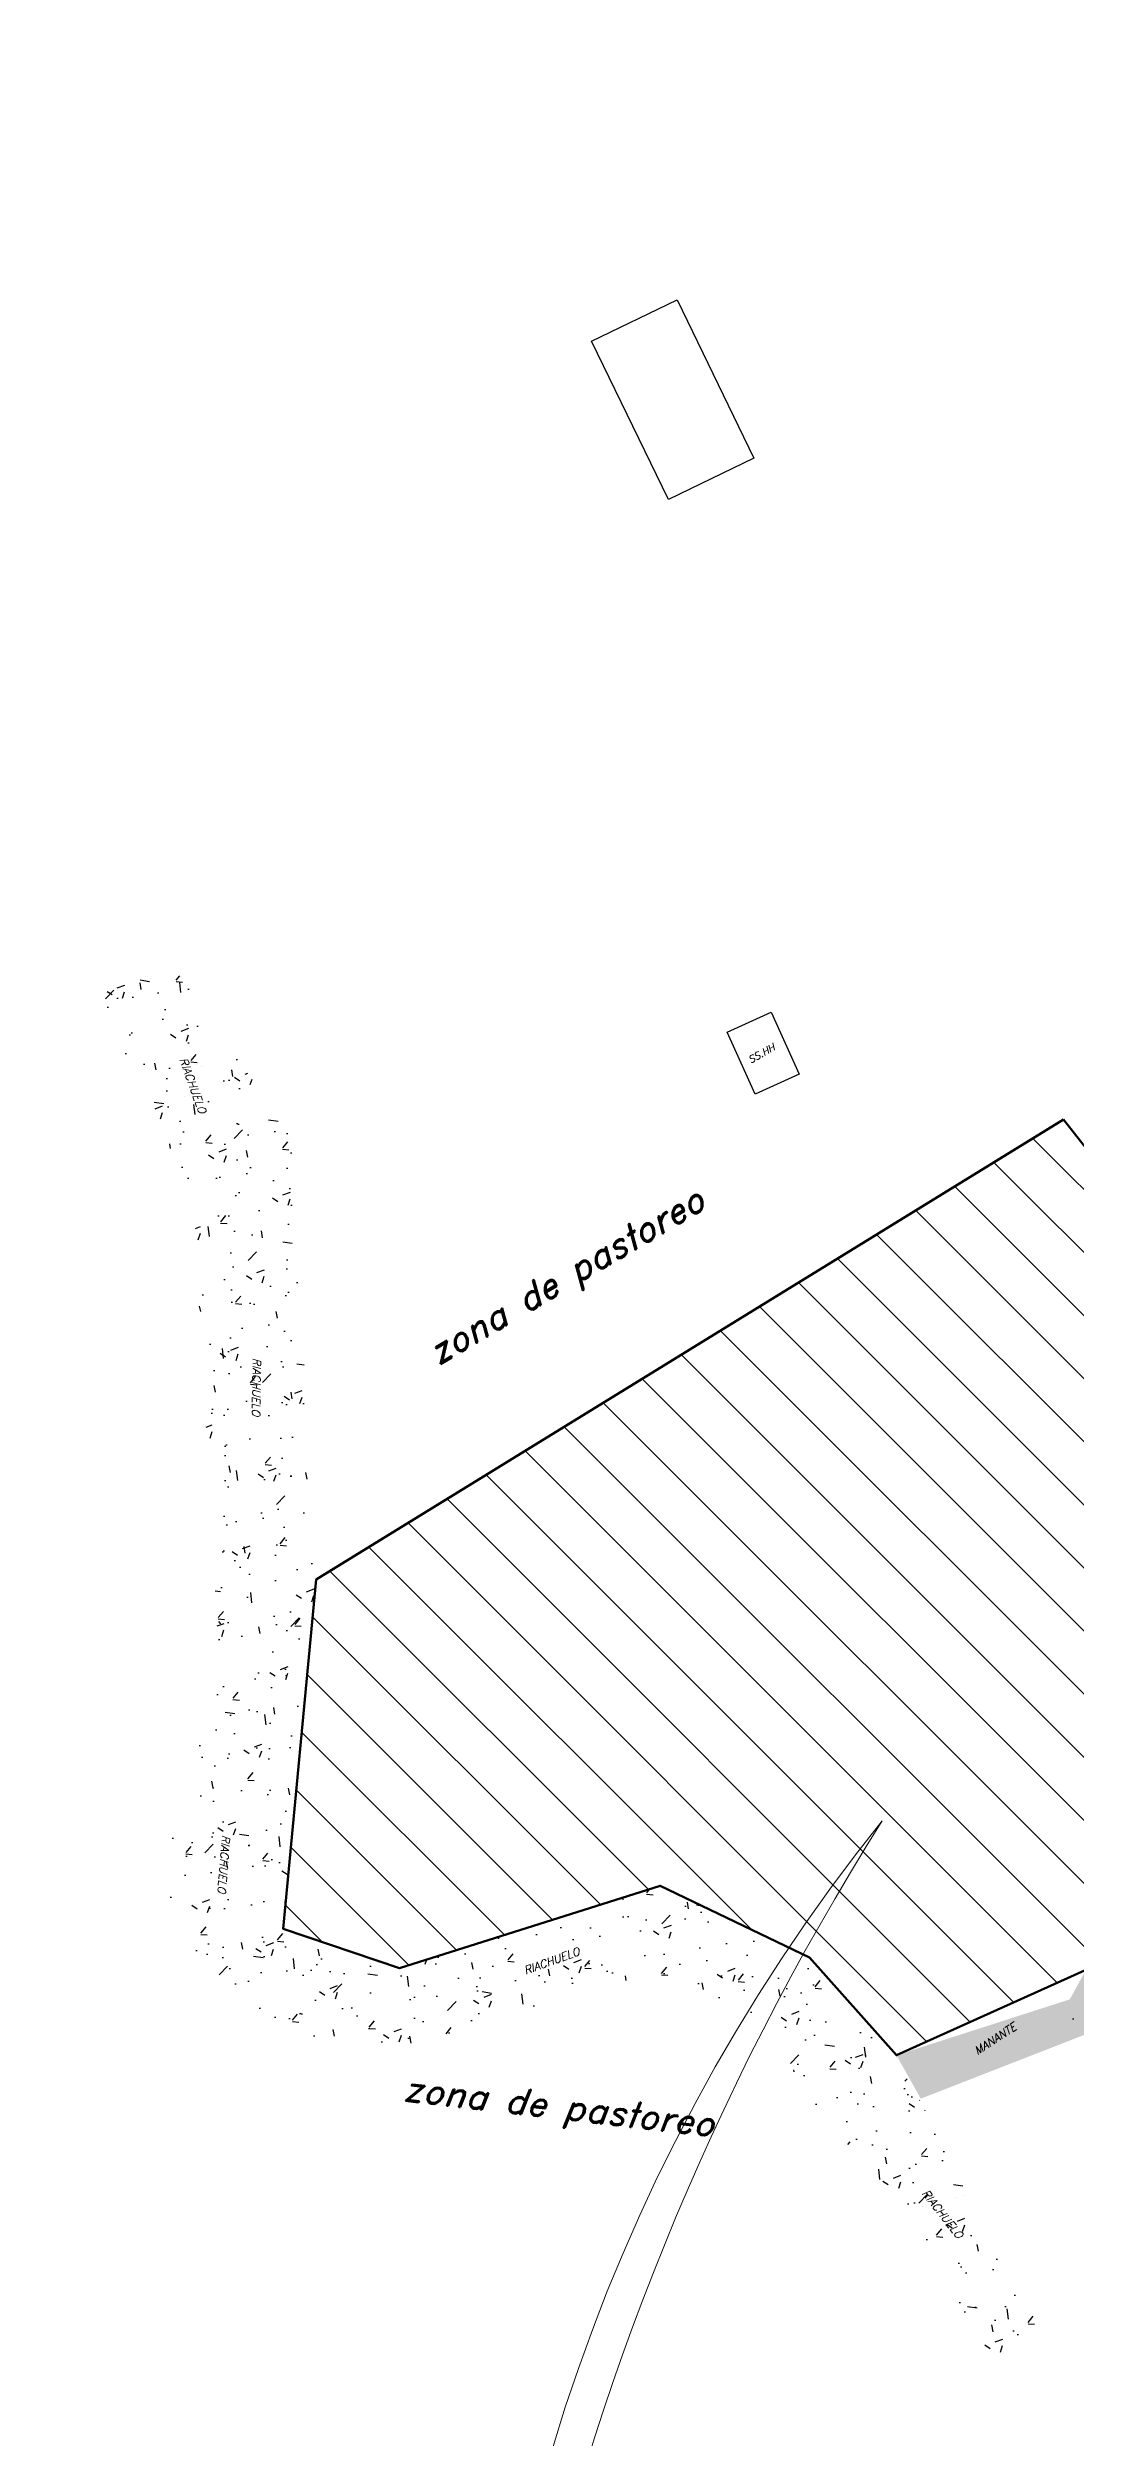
# Model space of a CAD drawing. Header units: metres. Extents: x 766932 to 768173, y 8405668 to 8406206.
# Drawn here: x 768146.19 to 768149.27, y 8406191.74 to 8406198.92 of the extents above; entities that cross this region are included whole.
import ezdxf
from ezdxf.enums import TextEntityAlignment as Align

# ---------------------------------------------------------------- set-up
doc = ezdxf.new("R2010")
doc.units = ezdxf.units.M
doc.linetypes.add('HIDDEN', pattern=[0.375, 0.25, -0.125])
doc.layers.add('1.1AGUA CALIENTE', color=1, linetype='Continuous', lineweight=40)
doc.layers.add('COTA', color=1, linetype='Continuous', lineweight=9)
doc.layers.add('Capa1', color=7, linetype='HIDDEN')
doc.layers.add('NOMBRE', color=40, linetype='Continuous')
doc.layers.add('PERIMETRO', color=7, linetype='Continuous', lineweight=50, true_color=0xf7788b)
doc.styles.add('ambiente', font='romand.shx', dxfattribs={"oblique": 15})
pattern_1 = [(50, (735791.402, 8051565.52), (7.68591572, -0.67243017), [0.80367188, -8.84039063]), (355, (735791.402, 8051565.52), (-1.48683184, 8.06021066), [0.6429375, -7.07233714]), (100.4514447, (735792.0425, 8051565.464), (6.19908386, 7.38778016), [0.683016, -7.5131822]), (46.1842, (735791.402, 8051567.663), (11.43614704, -1.7736607), [1.2055078, -13.26058594]), (96.6355576, (735792.355, 8051567.516), (10.0154869, 10.43828963), [1.0245244, -11.26978347]), (351.184151, (735791.402, 8051567.663), (10.0154869, 10.43828963), [0.96440486, -10.60845744]), (21, (735792.4735, 8051567.1275), (6.39623213, -4.31431305), [0.80367188, -8.84039063]), (326, (735792.4735, 8051567.1275), (2.60727307, 7.77042982), [0.6429375, -7.0723125]), (71.451445, (735793.0066, 8051566.768), (9.00350519, 3.45611681), [0.683016, -7.51316924]), (37.5, (735791.402, 8051565.5202), (0.13030045, 3.567165702), [0, -6.9865875, 0, -7.17946875, 0, -7.09910156]), (7.5, (735791.402, 8051565.52), (2.818954512, 4.226368), [0, -4.09336875, 0, -6.825853125, 0, -2.705695312]), (327.5, (735789.0124, 8051565.5202), (5.720228234, -0.241681387), [0, -2.67890625, 0, -8.3581875, 0, -11.090671875]), (317.5, (735787.941, 8051565.52), (6.24919984, 1.07268009), [0, -3.482578125, 0, -5.55069375, 0, -7.875984375])]

msp = doc.modelspace()

# ---------------------------------------------------------------- hatches: boundary and pattern name
h = msp.add_hatch()
h.set_pattern_fill('AR-CONC', color=94, scale=0.001266)
h.set_pattern_definition([(50, (735791.40198, 8051565.52019), (0.2305774717, -0.02017290514), [0.02411015625, -0.26521171875]), (355, (735791.40198, 8051565.52019), (-0.04460495524, 0.24180631976), [0.019288125, -0.21217011434]), (100.4514447, (735791.4212, 8051565.5185), (0.18597251585, 0.22163340476), [0.02049047989, -0.22539546582]), (46.1842, (735791.40198, 8051565.58448), (0.34308441113, -0.0532098213), [0.03616523438, -0.39781757813]), (96.63555761, (735791.43058, 8051565.58005), (0.30046460716, 0.31314868894), [0.0307357324, -0.33809350408]), (351.18415117, (735791.402, 8051565.58448), (0.30046460718, 0.31314868893), [0.02893214582, -0.3182537232]), (21, (735791.43413, 8051565.5684), (0.19188696395, -0.12942939146), [0.02411015625, -0.26521171875]), (326, (735791.43413, 8051565.5684), (0.07821819213, 0.23311289462), [0.019288125, -0.212169375]), (71.451445, (735791.45012, 8051565.55762), (0.27010515565, 0.10368350437), [0.02049047989, -0.22539507728]), (37.5, (735791.401985, 8051565.52019), (0.003909013489, 0.107014971074), [0, -0.209597625, 0, -0.2153840625, 0, -0.212973046875]), (7.5, (735791.40198, 8051565.52019), (0.084568635365, 0.126791040004), [0, -0.1228010625, 0, -0.20477559375, 0, -0.081170859375]), (327.5, (735791.3303, 8051565.52019), (0.171606847008, -0.007250441616), [0, -0.0803671875, 0, -0.250745625, 0, -0.33272015625]), (317.5, (735791.29815, 8051565.52019), (0.18747599519, 0.032180402714), [0, -0.10447734375, 0, -0.1665208125, 0, -0.23627953125])])
h.paths.add_polyline_path([(768146.5537, 8406196.1739), (768146.3354, 8406196.0685), (768146.6254, 8406195.4681), (768146.6812, 8406194.4517), (768146.7046, 8406194.4473), (768146.739, 8406194.4357), (768146.7767, 8406194.4182), (768146.8148, 8406194.396), (768146.8504, 8406194.3699), (768146.875, 8406194.3469), (768146.8903, 8406194.3288), (768146.8985, 8406194.3164), (768146.902, 8406194.3101), (768146.9047, 8406194.3045), (768146.9092, 8406194.2928), (768146.9137, 8406194.2742), (768146.9159, 8406194.2475), (768146.9138, 8406194.2115), (768146.9076, 8406194.1728), (768146.8988, 8406194.1317), (768146.889, 8406194.0885), (768146.8796, 8406194.0435), (768146.8721, 8406193.997), (768146.8681, 8406193.9493), (768146.8684, 8406193.9058), (768146.8715, 8406193.8498), (768146.8766, 8406193.7841), (768146.8829, 8406193.7118), (768146.8896, 8406193.6359), (768146.8959, 8406193.5595), (768146.901, 8406193.4856), (768146.9041, 8406193.4172), (768146.9043, 8406193.3782), (768146.9906, 8406194.2918, -0.386108), (768146.9678, 8406194.317, -0.397234), (768146.9916, 8406194.3423), (768146.9192, 8406195.6493)])
h.paths.add_polyline_path([(768146.8896, 8406193.6359), (768146.8829, 8406193.7118), (768146.8766, 8406193.7841), (768146.8715, 8406193.8498), (768146.8684, 8406193.9058), (768146.8681, 8406193.9493), (768146.8721, 8406193.997), (768146.8796, 8406194.0435), (768146.889, 8406194.0885), (768146.8988, 8406194.1317), (768146.9076, 8406194.1728), (768146.9138, 8406194.2115), (768146.9159, 8406194.2475), (768146.9137, 8406194.2742), (768146.9092, 8406194.2928), (768146.9047, 8406194.3045), (768146.902, 8406194.3101), (768146.8985, 8406194.3164), (768146.8903, 8406194.3288), (768146.875, 8406194.3469), (768146.8504, 8406194.3699), (768146.8148, 8406194.396), (768146.7767, 8406194.4182), (768146.739, 8406194.4357), (768146.7046, 8406194.4473), (768146.6815, 8406194.4517), (768146.6812, 8406194.4517), (768146.7052, 8406194.0165), (768146.5559, 8406193.5738), (768146.5781, 8406193.5324), (768146.613, 8406193.4803), (768146.6534, 8406193.4287), (768146.6971, 8406193.3799), (768146.7416, 8406193.3363), (768146.7845, 8406193.3001), (768146.8235, 8406193.2736), (768146.8503, 8406193.2609), (768146.8671, 8406193.2572), (768146.8763, 8406193.2577), (768146.8804, 8406193.2589), (768146.8834, 8406193.2606), (768146.8888, 8406193.2663), (768146.895, 8406193.28), (768146.9043, 8406193.3782), (768146.9041, 8406193.4172), (768146.901, 8406193.4856), (768146.8959, 8406193.5595)])
h.paths.add_polyline_path([(768146.7425, 8406194.2967), (768146.7425, 8406194.3051), (768146.7509, 8406194.3051), (768146.7509, 8406194.2967)], flags=16)
h.paths.add_polyline_path([(768146.7845, 8406193.3001), (768146.7416, 8406193.3363), (768146.6971, 8406193.3799), (768146.6534, 8406193.4287), (768146.613, 8406193.4803), (768146.5781, 8406193.5324), (768146.5559, 8406193.5738), (768146.5302, 8406193.4979), (768146.574, 8406193.2662), (768146.593, 8406193.2449), (768146.6205, 8406193.214), (768146.6512, 8406193.1803), (768146.6845, 8406193.1451), (768146.7198, 8406193.1096), (768146.7565, 8406193.0753), (768146.794, 8406193.0434), (768146.8318, 8406193.0154), (768146.8691, 8406192.9925), (768146.9103, 8406192.9722), (768146.9507, 8406192.9557), (768146.9904, 8406192.9426), (768147.0297, 8406192.9326), (768147.0688, 8406192.9253), (768147.1077, 8406192.9203), (768147.1466, 8406192.9173), (768147.1857, 8406192.9159), (768147.2229, 8406192.9165), (768147.2564, 8406192.9196), (768147.2877, 8406192.9248), (768147.3177, 8406192.9318), (768147.3476, 8406192.94), (768147.3788, 8406192.9492), (768147.4122, 8406192.9589), (768147.449, 8406192.9687), (768147.4871, 8406192.979), (768147.5368, 8406192.9936), (768147.5948, 8406193.0113), (768147.6576, 8406193.0309), (768147.7221, 8406193.0511), (768147.7848, 8406193.0707), (768147.8425, 8406193.0886), (768147.8918, 8406193.1035), (768147.9294, 8406193.1141), (768147.9519, 8406193.1194), (768147.9779, 8406193.1237), (768148.0012, 8406193.1271), (768148.0234, 8406193.1286), (768148.046, 8406193.1272), (768148.0706, 8406193.122), (768148.0885, 8406193.1154), (768148.1123, 8406193.1044), (768148.141, 8406193.0894), (768148.1733, 8406193.0708), (768148.208, 8406193.049), (768148.2439, 8406193.0246), (768148.2799, 8406192.998), (768148.3147, 8406192.9696), (768148.3473, 8406192.9399), (768148.3759, 8406192.9087), (768148.4057, 8406192.8712), (768148.4359, 8406192.8291), (768148.4659, 8406192.7843), (768148.4951, 8406192.7388), (768148.5074, 8406192.7192), (768148.7956, 8406192.3756), (768149.0148, 8406191.9549), (768149.1647, 8406192.0721), (768148.8103, 8406192.7467), (768148.8018, 8406192.7621), (768148.7868, 8406192.7887), (768148.7778, 8406192.8039), (768148.7671, 8406192.8192), (768148.7567, 8406192.8325), (768148.7469, 8406192.8448), (768148.7379, 8406192.8571), (768148.729, 8406192.8704), (768148.7206, 8406192.8834), (768148.7142, 8406192.8943), (768148.7116, 8406192.9012), (768148.7152, 8406192.9081), (768148.7165, 8406192.9104), (768148.4751, 8406193.1826), (768148.4159, 8406193.2109), (768148.4022, 8406193.2099), (768148.3435, 8406193.2061), (768148.2868, 8406193.203), (768148.237, 8406193.2012), (768148.1992, 8406193.2013), (768148.1784, 8406193.204), (768148.1603, 8406193.2126), (768148.1446, 8406193.2235), (768148.1312, 8406193.2368), (768148.1203, 8406193.2523), (768148.1117, 8406193.2703), (768148.1094, 8406193.2901), (768148.1109, 8406193.3225), (768148.114, 8406193.3554), (768148.026, 8406193.3976), (768147.2435, 8406193.1503), (768146.894, 8406193.2686), (768146.895, 8406193.28), (768146.8888, 8406193.2663), (768146.8834, 8406193.2606), (768146.8804, 8406193.2589), (768146.8763, 8406193.2577), (768146.8671, 8406193.2572), (768146.8503, 8406193.2609), (768146.8235, 8406193.2736)])
h.paths.add_polyline_path([(768148.114, 8406193.3554), (768148.1109, 8406193.3225), (768148.1094, 8406193.2901), (768148.1117, 8406193.2703), (768148.1203, 8406193.2523), (768148.1312, 8406193.2368), (768148.1446, 8406193.2235), (768148.1603, 8406193.2126), (768148.1784, 8406193.204), (768148.1992, 8406193.2013), (768148.237, 8406193.2012), (768148.2868, 8406193.203), (768148.3435, 8406193.2061), (768148.4022, 8406193.2099), (768148.4159, 8406193.2109)], flags=17)
h.paths.add_polyline_path([(768146.8333, 8406194.3239), (768146.9738, 8406194.3239), (768146.9738, 8406194.4208), (768146.8333, 8406194.4208)], flags=24)
h.paths.add_polyline_path([(768146.7352, 8406193.1623), (768146.8757, 8406193.1623), (768146.8757, 8406193.2593), (768146.7352, 8406193.2593)], flags=24)
h.paths.add_polyline_path([(768147.1726, 8406192.9974), (768147.3123, 8406192.9974), (768147.3123, 8406193.0923), (768147.1726, 8406193.0923)], flags=24)
h.paths.add_polyline_path([(768147.9484, 8406193.2435), (768148.0888, 8406193.2435), (768148.0888, 8406193.3404), (768147.9484, 8406193.3404)], flags=24)
h.paths.add_polyline_path([(768148.3414, 8406193.0495), (768148.4818, 8406193.0495), (768148.4818, 8406193.1461), (768148.3414, 8406193.1461)], flags=24)
h.paths.add_polyline_path([(768148.6437, 8406192.7382), (768148.7835, 8406192.7382), (768148.7835, 8406192.8331), (768148.6437, 8406192.8331)], flags=24)
h = msp.add_hatch()
h.set_pattern_fill('AR-CONC', color=94, scale=0.001266)
h.set_pattern_definition([(50, (735787.09604, 8051565.20208), (0.2305774717, -0.02017290514), [0.02411015625, -0.26521171875]), (355, (735787.09604, 8051565.20208), (-0.04460495524, 0.24180631976), [0.019288125, -0.21217011434]), (100.4514447, (735787.11525, 8051565.2004), (0.18597251585, 0.22163340476), [0.02049047989, -0.22539546582]), (46.1842, (735787.09604, 8051565.26637), (0.34308441113, -0.0532098213), [0.03616523438, -0.39781757813]), (96.63555761, (735787.12463, 8051565.26194), (0.30046460716, 0.31314868894), [0.0307357324, -0.33809350408]), (351.18415117, (735787.09604, 8051565.26637), (0.30046460718, 0.31314868893), [0.02893214582, -0.3182537232]), (21, (735787.12818, 8051565.2503), (0.19188696395, -0.12942939146), [0.02411015625, -0.26521171875]), (326, (735787.12818, 8051565.2503), (0.07821819213, 0.23311289462), [0.019288125, -0.212169375]), (71.451445, (735787.14417, 8051565.23951), (0.27010515565, 0.10368350437), [0.02049047989, -0.22539507728]), (37.5, (735787.09604, 8051565.20208), (0.003909013489, 0.107014971074), [0, -0.209597625, 0, -0.2153840625, 0, -0.212973046875]), (7.5, (735787.09604, 8051565.20208), (0.084568635365, 0.126791040004), [0, -0.1228010625, 0, -0.20477559375, 0, -0.081170859375]), (327.5, (735787.02435, 8051565.20208), (0.171606847008, -0.007250441616), [0, -0.0803671875, 0, -0.250745625, 0, -0.33272015625]), (317.5, (735786.9922, 8051565.20208), (0.18747599519, 0.032180402714), [0, -0.10447734375, 0, -0.1665208125, 0, -0.23627953125])])
h.paths.add_polyline_path([(768151.0995, 8406194.4684), (768150.7925, 8406194.1416), (768150.5843, 8406193.9824), (768150.3442, 8406193.9619), (768150.248, 8406193.8932), (768150.1404, 8406193.7405), (768149.6081, 8406193.5538), (768149.3641, 8406193.2529), (768149.2564, 8406193.0565), (768148.7357, 8406192.8888), (768148.809, 8406192.7584), (768149.3795, 8406192.9809), (768149.7201, 8406193.4353), (768150.2183, 8406193.6344), (768150.3437, 8406193.7881), (768150.4175, 8406193.8365), (768150.6387, 8406193.8547), (768151.0471, 8406194.1538), (768151.1764, 8406194.3962), (768151.6614, 8406194.2847), (768152.1175, 8406194.5419), (768152.3568, 8406194.9038), (768152.7415, 8406195.0218), (768153.243, 8406194.9672), (768153.5727, 8406194.6683), (768153.8313, 8406195.0037), (768153.6678, 8406195.2748), (768153.2933, 8406195.2087), (768152.9621, 8406195.4422), (768152.4158, 8406195.3664), (768152.1845, 8406195.0994)])
at = {"layer": 'Capa1'}
h = msp.add_hatch(dxfattribs=at)
h.set_pattern_fill('ANSI31', color=256, scale=0.042188, angle=90)
h.set_pattern_definition([(135, (735743.47968, 8051567.28224), (-0.094713638777, -0.094713638777), [])])
h.paths.add_polyline_path([(768146.9931, 8406194.317), (768146.894, 8406193.2686), (768147.2435, 8406193.1503), (768148.026, 8406193.3976), (768148.4751, 8406193.1826), (768148.7357, 8406192.8888), (768149.3406, 8406193.1608), (768150.5843, 8406193.9824), (768149.2373, 8406195.6983)])
h.paths.add_polyline_path([(768149.6844, 8406193.3754), (768149.9387, 8406193.3754), (768149.9444, 8406193.3967), (768149.6901, 8406193.3967)], flags=25)
h = msp.add_hatch(dxfattribs=at)
h.set_pattern_fill('AR-CONC', color=256, scale=0.042188)
h.set_pattern_definition(pattern_1)
h.paths.add_polyline_path([(768153.8313, 8406195.0037), (768153.6678, 8406195.2748), (768153.2933, 8406195.2087), (768152.9621, 8406195.4422), (768152.4158, 8406195.3664), (768152.1845, 8406195.0994), (768151.0995, 8406194.4684), (768150.7925, 8406194.1416), (768150.5843, 8406193.9824), (768150.3442, 8406193.9619), (768150.248, 8406193.8932), (768150.1404, 8406193.7405), (768149.6081, 8406193.5538), (768149.3641, 8406193.2529), (768149.2564, 8406193.0565), (768148.7357, 8406192.8888), (768148.809, 8406192.7584), (768149.3795, 8406192.9809), (768149.7201, 8406193.4353), (768150.2183, 8406193.6344), (768150.3437, 8406193.7881), (768150.4175, 8406193.8365), (768150.6387, 8406193.8547), (768151.0471, 8406194.1538), (768151.1764, 8406194.3962), (768151.6614, 8406194.2847), (768152.1175, 8406194.5419), (768152.3568, 8406194.9038), (768152.7415, 8406195.0218), (768153.243, 8406194.9672), (768153.5727, 8406194.6683)])
h = msp.add_hatch(dxfattribs=at)
h.set_pattern_fill('AR-CONC', color=256, scale=0.042188)
h.set_pattern_definition(pattern_1)
h.paths.add_polyline_path([(768153.8313, 8406195.0037), (768153.6678, 8406195.2748), (768153.2933, 8406195.2087), (768152.9621, 8406195.4422), (768152.4158, 8406195.3664), (768152.1845, 8406195.0994), (768151.0995, 8406194.4684), (768150.7925, 8406194.1416), (768150.5843, 8406193.9824), (768150.3442, 8406193.9619), (768150.248, 8406193.8932), (768150.1404, 8406193.7405), (768149.6081, 8406193.5538), (768149.3641, 8406193.2529), (768149.2564, 8406193.0565), (768148.7357, 8406192.8888), (768148.809, 8406192.7584), (768149.3795, 8406192.9809), (768149.7201, 8406193.4353), (768150.2183, 8406193.6344), (768150.3437, 8406193.7881), (768150.4175, 8406193.8365), (768150.6387, 8406193.8547), (768151.0471, 8406194.1538), (768151.1764, 8406194.3962), (768151.6614, 8406194.2847), (768152.1175, 8406194.5419), (768152.3568, 8406194.9038), (768152.7415, 8406195.0218), (768153.243, 8406194.9672), (768153.5727, 8406194.6683)])

# ---------------------------------------------------------------- linework, layer by layer
for points in [[(768147.8206, 8406198.0353), (768148.0772, 8406198.1596), (768148.3076, 8406197.684), (768148.051, 8406197.5597)], [(768148.2273, 8406195.9608), (768148.3596, 8406196.0205), (768148.4437, 8406195.8341), (768148.3113, 8406195.7745)]]:
    msp.add_lwpolyline(points, close=True)
at = {"layer": '1.1AGUA CALIENTE'}
msp.add_circle((768153.1372, 8406189.5502), 11.9732, dxfattribs=at)
msp.add_circle((768153.1372, 8406189.5502), 11.9732, dxfattribs=at)
msp.add_circle((768153.1372, 8406189.5502), 11.9732, dxfattribs=at)
msp.add_circle((768153.1372, 8406189.5502), 11.9732, dxfattribs=at)
at = {"layer": 'COTA'}
msp.add_lwpolyline([(768162.8971, 8406192.6876), (768160.2946, 8406188.5847), (768158.0237, 8406192.5727, -1.822171), (768148.6926, 8406193.5922, 1.682848)], format="xyb", close=True, dxfattribs=at)
at = {"layer": 'PERIMETRO', "elevation": 189.425, "flags": 128}
msp.add_lwpolyline([(768149.2373, 8406195.6983), (768150.5843, 8406193.9824), (768149.3406, 8406193.1608), (768148.7357, 8406192.8888), (768148.4751, 8406193.1826), (768148.026, 8406193.3976), (768147.2435, 8406193.1503), (768146.894, 8406193.2686), (768146.9931, 8406194.317), (768149.2373, 8406195.6983)], dxfattribs=at)

# ---------------------------------------------------------------- texts
at = {"layer": 'NOMBRE', "style": 'ambiente', "oblique": 15, "text_generation_flag": 6}
for s, height, rotation, p in [('SS.HH', 0.02136, 209.70202, (768148.3304, 8406195.8966)), ('RIACHUELO', 0.02403, 109.91413, (768146.6234, 8406195.8009)), ('zona de pastoreo', 0.076887, 210.43049, (768147.7438, 8406195.2297, 189.425)), ('RIACHUELO', 0.02403, 89.14658, (768146.8142, 8406194.8953)), ('RIACHUELO', 0.02403, 85.54417, (768146.7164, 8406193.4624)), ('RIACHUELO', 0.02403, 199.91413, (768147.7005, 8406193.172)), ('MANANTE', 0.02403, 213.22905, (768149.0324, 8406192.9383)), ('zona de pastoreo', 0.076887, 173.35312, (768147.7228, 8406192.7368)), ('RIACHUELO', 0.02403, 128.27194, (768148.8743, 8406192.4124))]:
    msp.add_text(s, height=height, rotation=rotation, dxfattribs=at).set_placement(p, align=Align.MIDDLE_CENTER)

doc.saveas('drawing.dxf')
